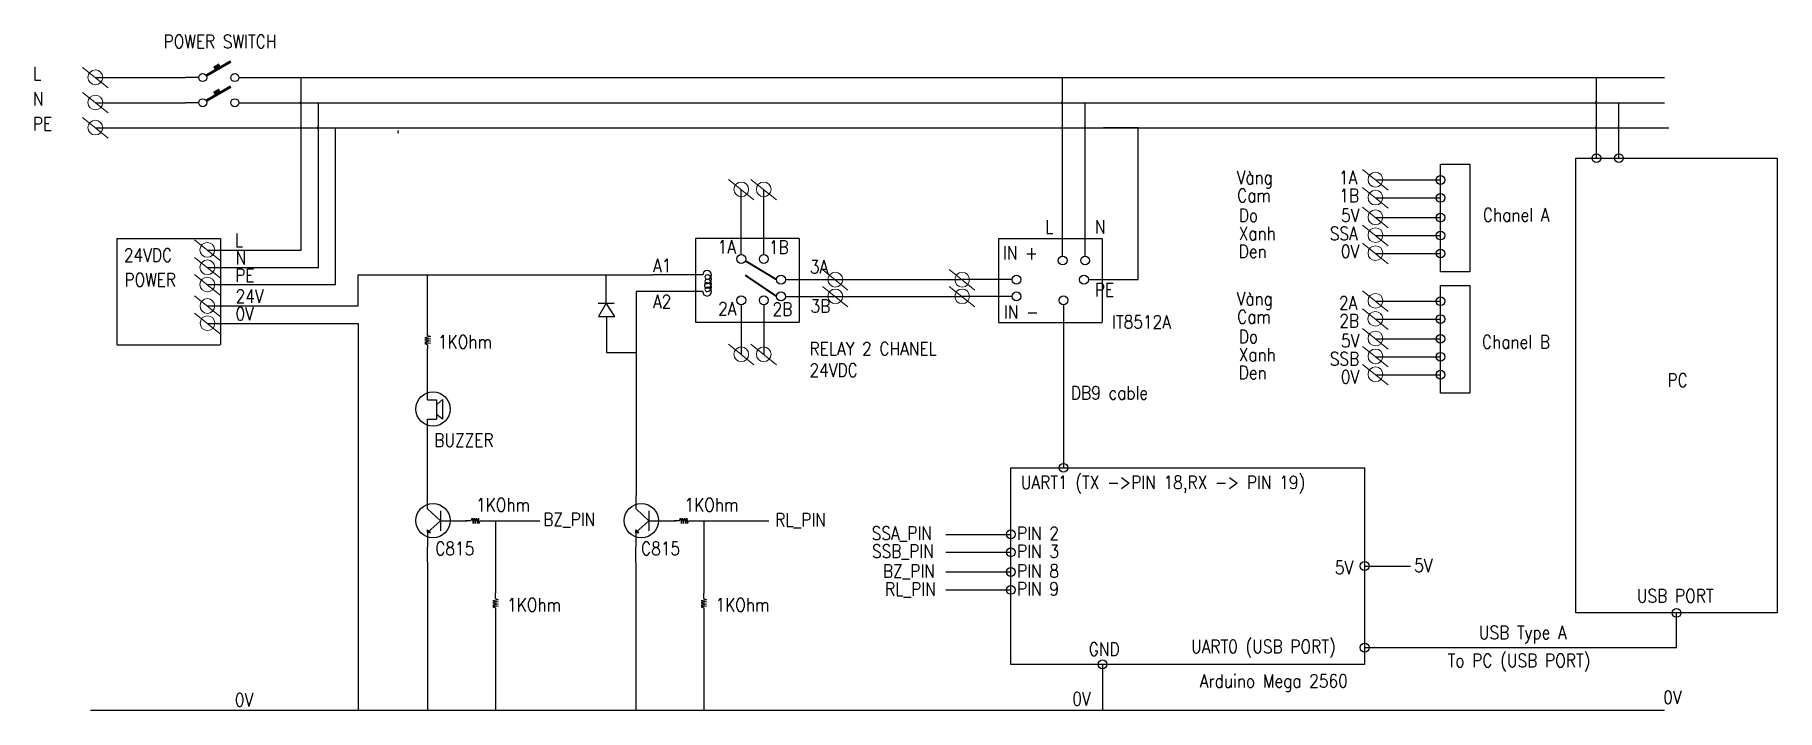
# Model space of a CAD drawing. Header units: millimetres. Extents: x 11544 to 152928, y 920 to 85843.
# Drawn here: x 11544 to 44135, y 920 to 13550 of the extents above; entities outside this region: 2.
import ezdxf

# ---------------------------------------------------------------- set-up
doc = ezdxf.new("R2010")
doc.units = ezdxf.units.MM
doc.linetypes.add('HIDDEN', pattern=[0.375, 0.25, -0.125])
for name, color, linetype in [('0-----E-equip', 2, 'Continuous'), ('0-----E-lamp', 2, 'Continuous'), ('0---TBD', 2, 'Continuous'), ('0---TEXT', 3, 'Continuous'), ('TBD', 2, 'Continuous')]:
    doc.layers.add(name, color=color, linetype=linetype)
doc.layers.add('MAIN', color=3, linetype='Continuous', lineweight=15)
doc.styles.add('ROMANS1', font='ROMANS1.shx')

# ---------------------------------------------------------------- blocks, each defined once
blk = doc.blocks.new('di2')
at = {"layer": 'TBD'}
for p, q in [((0, 1000), (0, 1250)), ((0, 250), (0, 0))]:
    blk.add_line(p, q, dxfattribs=at)
for points, const_width in [([(-37, 390), (-302, 850)], 50), ([(-177, 533), (-239, 641)], 60)]:
    blk.add_lwpolyline(points, dxfattribs=dict(at, const_width=const_width))
for centre in [(0, 925), (0, 325)]:
    blk.add_circle(centre, 75, dxfattribs=at)
blk = doc.blocks.new('L60')
at = {"layer": 'TBD'}
for p, q in [((-300, 300), (300, 300)), ((300, 300), (-300, -300)), ((-300, 300), (300, -300)), ((-300, -300), (-300, 300)), ((300, 300), (300, -300)), ((300, -300), (-300, -300))]:
    blk.add_line(p, q, dxfattribs=at)

msp = doc.modelspace()

# ---------------------------------------------------------------- linework, layer by layer
at = {"color": 67, "true_color": 0x727430}
for p, q in [((12674, 12750), (14360, 12750)), ((15610, 12750), (42029, 12750)), ((16525, 12300), (16525, 12750)), ((30769, 12300), (30769, 12750)), ((40754, 12300), (40754, 12750)), ((16525, 11830), (16525, 12260)), ((30769, 11830), (30769, 12260)), ((40754, 11830), (40754, 12260)), ((16525, 9523), (16525, 11790)), ((30769, 10338), (30769, 11790)), ((40754, 11244), (40754, 11790)), ((14769, 9523), (16525, 9523))]:
    msp.add_line(p, q, dxfattribs=at)
at = {"color": 5}
for p, q in [((12674, 12280), (14360, 12280)), ((15610, 12280), (42029, 12280)), ((16848, 11830), (16848, 12280)), ((31190, 11830), (31190, 12280)), ((41175, 11830), (41175, 12280)), ((16848, 9201), (16848, 11790)), ((31190, 10338), (31190, 11790)), ((41175, 11244), (41175, 11790)), ((14771, 9201), (16848, 9201)), ((26517, 8658), (28890, 8658))]:
    msp.add_line(p, q, dxfattribs=at)
at = {"color": 3}
for p, q in [((12674, 11810), (42111, 11810)), ((17171, 8880), (17171, 11810)), ((32183, 11810), (31531, 11810)), ((32183, 8971), (32183, 11810)), ((14771, 8880), (17171, 8880))]:
    msp.add_line(p, q, dxfattribs=at)
at = {"color": 2, "true_color": 0xf1eb1f}
for p, q in [((36621, 10836), (37837, 10836)), ((36621, 10500), (37837, 10500)), ((36621, 10132), (37837, 10132)), ((36621, 9796), (37837, 9796)), ((36621, 9461), (37837, 9461)), ((36621, 8568), (37837, 8568)), ((36621, 8233), (37837, 8233)), ((36621, 7865), (37837, 7865)), ((36621, 7529), (37837, 7529)), ((36621, 7193), (37837, 7193))]:
    msp.add_line(p, q, dxfattribs=at)
at = {"color": 1}
for p, q in [((17590, 8479), (17590, 9061)), ((17590, 9061), (23104, 9061)), ((14772, 8479), (17590, 8479))]:
    msp.add_line(p, q, dxfattribs=at)
for p, q in [((18892, 8025), (18892, 9061)), ((22230, 8530), (22230, 9060)), ((23104, 9061), (23104, 9061)), ((22080, 8530), (22380, 8530)), ((22230, 8530), (22090, 8280)), ((22390, 8280), (22230, 8530)), ((23104, 8748), (22790, 8748)), ((22790, 8748), (22790, 4935)), ((22090, 8280), (22390, 8280)), ((22240, 8280), (22240, 7610)), ((18942, 7905), (18842, 7885)), ((18842, 7885), (18942, 7865)), ((18942, 7865), (18842, 7845)), ((18842, 7845), (18942, 7825)), ((18942, 7825), (18842, 7805)), ((18892, 7925), (18892, 8025)), ((18892, 7925), (18942, 7905)), ((18842, 7805), (18942, 7785)), ((18942, 7785), (18842, 7775)), ((18842, 7775), (18892, 7755)), ((18892, 7755), (18892, 7675)), ((18892, 6721), (18892, 7675)), ((22240, 7610), (22790, 7610)), ((18892, 6721), (19056, 6721)), ((19056, 6630), (19168, 6729)), ((19056, 6721), (19056, 6359)), ((19168, 6729), (19168, 6359)), ((18892, 4935), (18892, 6359)), ((18892, 6359), (19056, 6359)), ((19168, 6359), (19056, 6449)), ((18892, 4685), (18892, 4935)), ((22790, 4685), (22790, 4935)), ((18892, 4685), (19132, 4460)), ((19132, 4645), (19132, 4275)), ((22790, 4685), (23030, 4460)), ((23030, 4645), (23030, 4275)), ((18888, 4240), (19132, 4460)), ((18888, 4240), (18888, 4295)), ((18888, 4295), (18942, 4240)), ((18888, 4240), (18942, 4240)), ((18888, 4240), (18888, 3965)), ((19132, 4460), (19632, 4460)), ((19702, 4460), (19602, 4460)), ((19702, 4460), (19722, 4510)), ((19722, 4510), (19742, 4410)), ((19742, 4410), (19762, 4510)), ((19762, 4510), (19782, 4410)), ((19782, 4410), (19802, 4510)), ((19802, 4510), (19822, 4410)), ((19822, 4410), (19842, 4510)), ((19842, 4510), (19852, 4410)), ((19852, 4410), (19872, 4460)), ((19872, 4460), (19952, 4460)), ((19952, 4460), (20162, 4460)), ((20162, 4460), (20162, 3105)), ((20162, 4460), (20988, 4460)), ((22785, 4240), (23030, 4460)), ((22785, 4240), (22785, 4295)), ((22785, 4295), (22840, 4240)), ((22785, 4240), (22840, 4240)), ((22785, 4240), (22785, 3965)), ((23030, 4460), (23530, 4460)), ((23600, 4460), (23500, 4460)), ((23600, 4460), (23620, 4510)), ((23620, 4510), (23640, 4410)), ((23640, 4410), (23660, 4510)), ((23660, 4510), (23680, 4410)), ((23680, 4410), (23700, 4510)), ((23700, 4510), (23720, 4410)), ((23720, 4410), (23740, 4510)), ((23740, 4510), (23750, 4410)), ((23750, 4410), (23770, 4460)), ((23770, 4460), (23850, 4460)), ((23850, 4460), (24060, 4460)), ((24060, 4460), (24060, 3105)), ((24060, 4460), (25276, 4460)), ((18888, 3690), (18888, 3965)), ((22785, 3690), (22785, 3965)), ((28584, 4208), (29800, 4208)), ((18888, 3690), (18888, 920)), ((22785, 3690), (22785, 920)), ((28584, 3873), (29800, 3873)), ((36419, 3615), (37275, 3615)), ((28584, 3505), (29800, 3505)), ((20212, 2985), (20112, 2965)), ((20112, 2965), (20212, 2945)), ((20212, 2945), (20112, 2925)), ((20162, 3005), (20162, 3105)), ((20162, 3005), (20212, 2985)), ((24110, 2985), (24010, 2965)), ((24010, 2965), (24110, 2945)), ((24110, 2945), (24010, 2925)), ((24060, 3005), (24060, 3105)), ((24060, 3005), (24110, 2985)), ((28584, 3169), (29800, 3169)), ((20112, 2925), (20212, 2905)), ((20212, 2905), (20112, 2885)), ((20112, 2885), (20212, 2865)), ((20212, 2865), (20112, 2855)), ((20112, 2855), (20162, 2835)), ((20162, 2835), (20162, 2755)), ((20162, 2755), (20162, 920)), ((24010, 2925), (24110, 2905)), ((24110, 2905), (24010, 2885)), ((24010, 2885), (24110, 2865)), ((24110, 2865), (24010, 2855)), ((24010, 2855), (24060, 2835)), ((24060, 2835), (24060, 2755)), ((24060, 2755), (24060, 920)), ((42253, 2089), (42253, 2739)), ((36419, 2089), (41980, 2089)), ((41980, 2089), (42253, 2089)), ((31515, 1776), (31515, 920))]:
    msp.add_line(p, q)
at = {"color": 242, "true_color": 0xcd2027}
msp.add_line((26517, 8971), (28863, 8971), dxfattribs=at)
at = {"color": 252, "true_color": 0x939598}
for p, q in [((14772, 8153), (17590, 8153)), ((17590, 8153), (17590, 920)), ((12586, 920), (42027, 920))]:
    msp.add_line(p, q, dxfattribs=at)
at = {"color": 1}
for points in [[(37837, 11130), (38388, 11130), (38388, 9116), (37837, 9116)], [(37837, 8863), (38388, 8863), (38388, 6849), (37837, 6849)]]:
    msp.add_lwpolyline(points, close=True, dxfattribs=at)
at = {"color": 242, "true_color": 0xcd2027}
for points in [[(40371, 11244), (44135, 11244), (44135, 2739), (40371, 2739)], [(29800, 5453), (36419, 5453), (36419, 1776), (29800, 1776)]]:
    msp.add_lwpolyline(points, close=True, dxfattribs=at)
at = {"color": 1}
msp.add_circle((18992, 6551), 320, dxfattribs=at)
for centre in [(18992, 4465), (22890, 4465)]:
    msp.add_circle(centre, 320)
at = {"color": 67, "true_color": 0x727430}
for centre in [(16525, 12280), (30769, 12280), (40754, 12280), (16525, 11810), (18346, 11736), (30769, 11810), (40754, 11810)]:
    msp.add_arc(centre, 20, 90, 270, dxfattribs=at)
at = {"color": 5}
for centre in [(16848, 11810), (31190, 11810), (41175, 11810)]:
    msp.add_arc(centre, 20, 90, 270, dxfattribs=at)
for centre, radius in [((24119, 8863), 50), ((24119, 9020), 41.3), ((24119, 8937), 41.3), ((24119, 8937), 41.3), ((24119, 8789), 41.3)]:
    msp.add_arc(centre, radius, 90, 270)
at = {"layer": '0---TBD'}
for p, q in [((24758, 9441), (24758, 10659)), ((25179, 9441), (25179, 10659)), ((30769, 9412), (30769, 10338)), ((31190, 9412), (31190, 10338)), ((24037, 9061), (23104, 9061)), ((25584, 8971), (26517, 8971)), ((29823, 8971), (28890, 8971)), ((31250, 8971), (32183, 8971)), ((24037, 8748), (23104, 8748)), ((24758, 8502), (24758, 7576)), ((25179, 8502), (25179, 7576)), ((25584, 8658), (26517, 8658)), ((29823, 8658), (28890, 8658)), ((30786, 8502), (30786, 5453))]:
    msp.add_line(p, q, dxfattribs=at)
at = {"layer": '0---TBD', "color": 1, "linetype": 'HIDDEN'}
for p, q in [((13077, 9742), (14594, 9742)), ((13077, 9742), (13077, 7752)), ((13498, 9742), (15015, 9742)), ((15015, 9742), (15015, 7752)), ((25419, 9742), (23901, 9742)), ((23901, 9742), (23901, 8172)), ((25840, 9742), (24322, 9742)), ((25840, 9742), (25840, 8172)), ((29567, 9742), (31085, 9742)), ((29567, 9742), (29567, 8172)), ((29988, 9742), (31506, 9742)), ((31506, 9742), (31506, 8172)), ((25419, 8172), (23901, 8172)), ((25840, 8172), (23901, 8172)), ((29567, 8172), (31506, 8172)), ((29988, 8172), (31506, 8172)), ((13077, 7752), (15015, 7752))]:
    msp.add_line(p, q, dxfattribs=at)
at = {"layer": '0---TBD', "color": 7}
for centre in [(40754, 11244), (41175, 11244), (37837, 10836), (37837, 10500), (37837, 10132), (37837, 9796), (37837, 9461), (24758, 9358), (25179, 9358), (30769, 9329), (31190, 9329), (25502, 8971), (29906, 8971), (31168, 8971), (24758, 8585), (25179, 8585), (25502, 8658), (29906, 8658), (30786, 8585), (37837, 8568), (37837, 8233), (37837, 7865), (37837, 7529), (37837, 7193), (30786, 5453), (29800, 4208), (29800, 3873), (29800, 3505), (36419, 3615), (29800, 3169), (42253, 2739), (36419, 2089), (31515, 1776)]:
    msp.add_circle(centre, 82.7, dxfattribs=at)
for centre, start, end in [((24119, 9061), 270, 180), ((24119, 9061), 270, 180), ((24119, 8748), 180, 90), ((24119, 8979), 270, 90), ((24119, 8979), 270, 90), ((24119, 8896), 270, 90), ((24119, 8896), 270, 90), ((24119, 8831), 270, 90), ((24119, 8831), 270, 90)]:
    msp.add_arc(centre, 82.7, start, end, dxfattribs=at)
at = {"layer": '0---TEXT', "const_width": 35.6}
for points in [[(24838, 9321), (25419, 8971)], [(24831, 9055), (25419, 8658)]]:
    msp.add_lwpolyline(points, dxfattribs=at)
at = {"layer": 'MAIN', "color": 2}
for p, q in [((12435, 12942), (12913, 12559)), ((12435, 12472), (12913, 12089)), ((12435, 12002), (12913, 11619)), ((24518, 10845), (24996, 10462)), ((24938, 10845), (25417, 10462)), ((36380, 11029), (36858, 10645)), ((36380, 10693), (36858, 10310)), ((36380, 10325), (36858, 9942)), ((36380, 9989), (36858, 9606)), ((14530, 9714), (15008, 9331)), ((36380, 9654), (36858, 9270)), ((14530, 9388), (15008, 9005)), ((26276, 9158), (26754, 8775)), ((28649, 9158), (29128, 8775)), ((14530, 9067), (15008, 8684)), ((26276, 8845), (26754, 8461)), ((28649, 8845), (29128, 8461)), ((14531, 8666), (15010, 8282)), ((36380, 8762), (36858, 8378)), ((14533, 8345), (15011, 7961)), ((36378, 8426), (36857, 8042)), ((36380, 8058), (36858, 7674)), ((24518, 7763), (24996, 7379)), ((24938, 7763), (25417, 7379)), ((36380, 7722), (36858, 7339)), ((36380, 7387), (36858, 7003))]:
    msp.add_line(p, q, dxfattribs=at)
for centre in [(12676, 12755), (12676, 12285), (12676, 11815), (24758, 10659), (25179, 10659), (36621, 10842), (36621, 10506), (36621, 10138), (36621, 9803), (14771, 9528), (36621, 9467), (14771, 9201), (14771, 8880), (26517, 8971), (28890, 8971), (14772, 8479), (26517, 8658), (28890, 8658), (36621, 8575), (14774, 8158), (36619, 8239), (36621, 7871), (24758, 7576), (25179, 7576), (36621, 7535), (36621, 7200)]:
    msp.add_circle(centre, 138, dxfattribs=at)

# ---------------------------------------------------------------- block references
at = {"layer": '0-----E-equip', "linetype": 'Continuous', "rotation": 270}
for p in [(14360, 12750), (14360, 12280)]:
    msp.add_blockref('di2', p, dxfattribs=at)
at = {"layer": '0-----E-lamp'}
for p in [(149811, 85543), (152628, 85480)]:
    msp.add_blockref('L60', p, dxfattribs=at)

# ---------------------------------------------------------------- texts
at = {"layer": '0---TEXT', "style": 'ROMANS1', "width": 0.85}
for s, height, p in [('POWER SWITCH', 247.5, (13952, 13302)), ('L', 248, (11510, 12705)), ('N', 248, (11508, 12230)), ('PE', 247.5, (11508, 11761)), ('Chanel A', 247.5, (38631, 10058)), ('L', 248, (15286, 9586)), ('L', 248, (30443, 9836)), ('N', 248, (31373, 9836)), ('24VDC', 247.5, (13210, 9307)), ('N', 248, (15296, 9256)), ('1A', 247.5, (24316, 9462)), ('1B', 247.5, (25275, 9456)), ('IN +', 247.5, (29652, 9347)), ('PE', 247.5, (15293, 8928)), ('A1', 247.5, (23108, 9111)), ('3A', 247.5, (26041, 9086)), ('POWER', 247.5, (13220, 8844)), ('PE', 247.5, (31373, 8657)), ('24V', 247.5, (15300, 8539)), ('A2', 247.5, (23108, 8438)), ('2A', 247.5, (24325, 8305)), ('2B', 247.5, (25343, 8294)), ('3B', 247.5, (26054, 8354)), ('IN -', 247.5, (29671, 8242)), ('0V', 247.5, (15297, 8211)), ('IT8512A', 247.5, (31694, 8056)), ('1KOhm', 247.5, (19085, 7686)), ('Chanel B', 247.5, (38613, 7683)), ('RELAY 2 CHANEL', 247.5, (26035, 7556)), ('24VDC', 247.5, (26035, 7156)), ('PC', 247.5, (42083, 6967)), ('DB9 cable', 247.5, (30924, 6729)), ('BUZZER', 247.5, (19016, 5847)), ('UART1 (TX ->PIN 18,RX -> PIN 19)', 247.5, (29987, 5056)), ('1KOhm', 247.5, (19797, 4636)), ('BZ_PIN', 247.5, (21053, 4364)), ('1KOhm', 247.5, (23695, 4636)), ('RL_PIN', 247.5, (25394, 4354)), ('SSA_PIN', 247.5, (27197, 4105)), ('PIN 2', 247.5, (29917, 4103)), ('C815', 247.5, (19034, 3820)), ('C815', 247.5, (22883, 3820)), ('SSB_PIN', 247.5, (27204, 3769)), ('PIN 3', 247.5, (29917, 3767)), ('BZ_PIN', 247.5, (27406, 3398)), ('PIN 8', 247.5, (29917, 3399)), ('5V', 247.5, (35861, 3463)), ('5V', 247.5, (37345, 3501)), ('RL_PIN', 247.5, (27448, 3059)), ('PIN 9', 247.5, (29917, 3063)), ('1KOhm', 247.5, (20377, 2766)), ('1KOhm', 247.5, (24275, 2766)), ('USB PORT', 247.5, (41512, 2934)), ('USB Type A', 247.5, (38556, 2250)), ('GND', 247.5, (31258, 1937)), ('UART0 (USB PORT)', 247.5, (33172, 1985)), ('To PC (USB PORT)', 247.5, (37972, 1724)), ('Arduino Mega 2560', 247.5, (33335, 1342)), ('0V', 247.5, (15286, 989)), ('0V', 247.5, (30950, 1009)), ('0V', 247.5, (42004, 1036))]:
    msp.add_text(s, height=height, dxfattribs=at).set_placement(p)
at = {"layer": '0---TEXT', "color": 2, "true_color": 0xf1eb1f, "style": 'ROMANS1', "width": 0.85}
for s, p in [('Vàng', (34026, 10758)), ('1A', (35938, 10758)), ('Vàng', (34026, 8491)), ('2A', (35938, 8413))]:
    msp.add_text(s, height=247.5, dxfattribs=at).set_placement(p)
at = {"layer": '0---TEXT', "color": 30, "true_color": 0xf26722, "style": 'ROMANS1', "width": 0.85}
for s, p in [('Cam', (34033, 10422)), ('1B', (35945, 10422)), ('Cam', (34033, 8154)), ('2B', (35945, 8077))]:
    msp.add_text(s, height=247.5, dxfattribs=at).set_placement(p)
at = {"layer": '0---TEXT', "color": 240, "true_color": 0xed1f24, "style": 'ROMANS1', "width": 0.85}
for s, p in [('Do', (34065, 10051)), ('5V', (35977, 10051)), ('Do', (34065, 7783)), ('5V', (35977, 7706))]:
    msp.add_text(s, height=247.5, dxfattribs=at).set_placement(p)
at = {"layer": '0---TEXT', "color": 5, "style": 'ROMANS1', "width": 0.85}
for s, p in [('Xanh', (34062, 9712)), ('SSA', (35767, 9712)), ('Xanh', (34062, 7445)), ('SSB', (35767, 7367))]:
    msp.add_text(s, height=247.5, dxfattribs=at).set_placement(p)
at = {"layer": '0---TEXT', "color": 251, "true_color": 0x636466, "style": 'ROMANS1', "width": 0.85}
for s, p in [('Den', (34062, 9377)), ('0V', (35974, 9377)), ('Den', (34062, 7109)), ('0V', (35974, 7031))]:
    msp.add_text(s, height=247.5, dxfattribs=at).set_placement(p)

doc.saveas('drawing.dxf')
